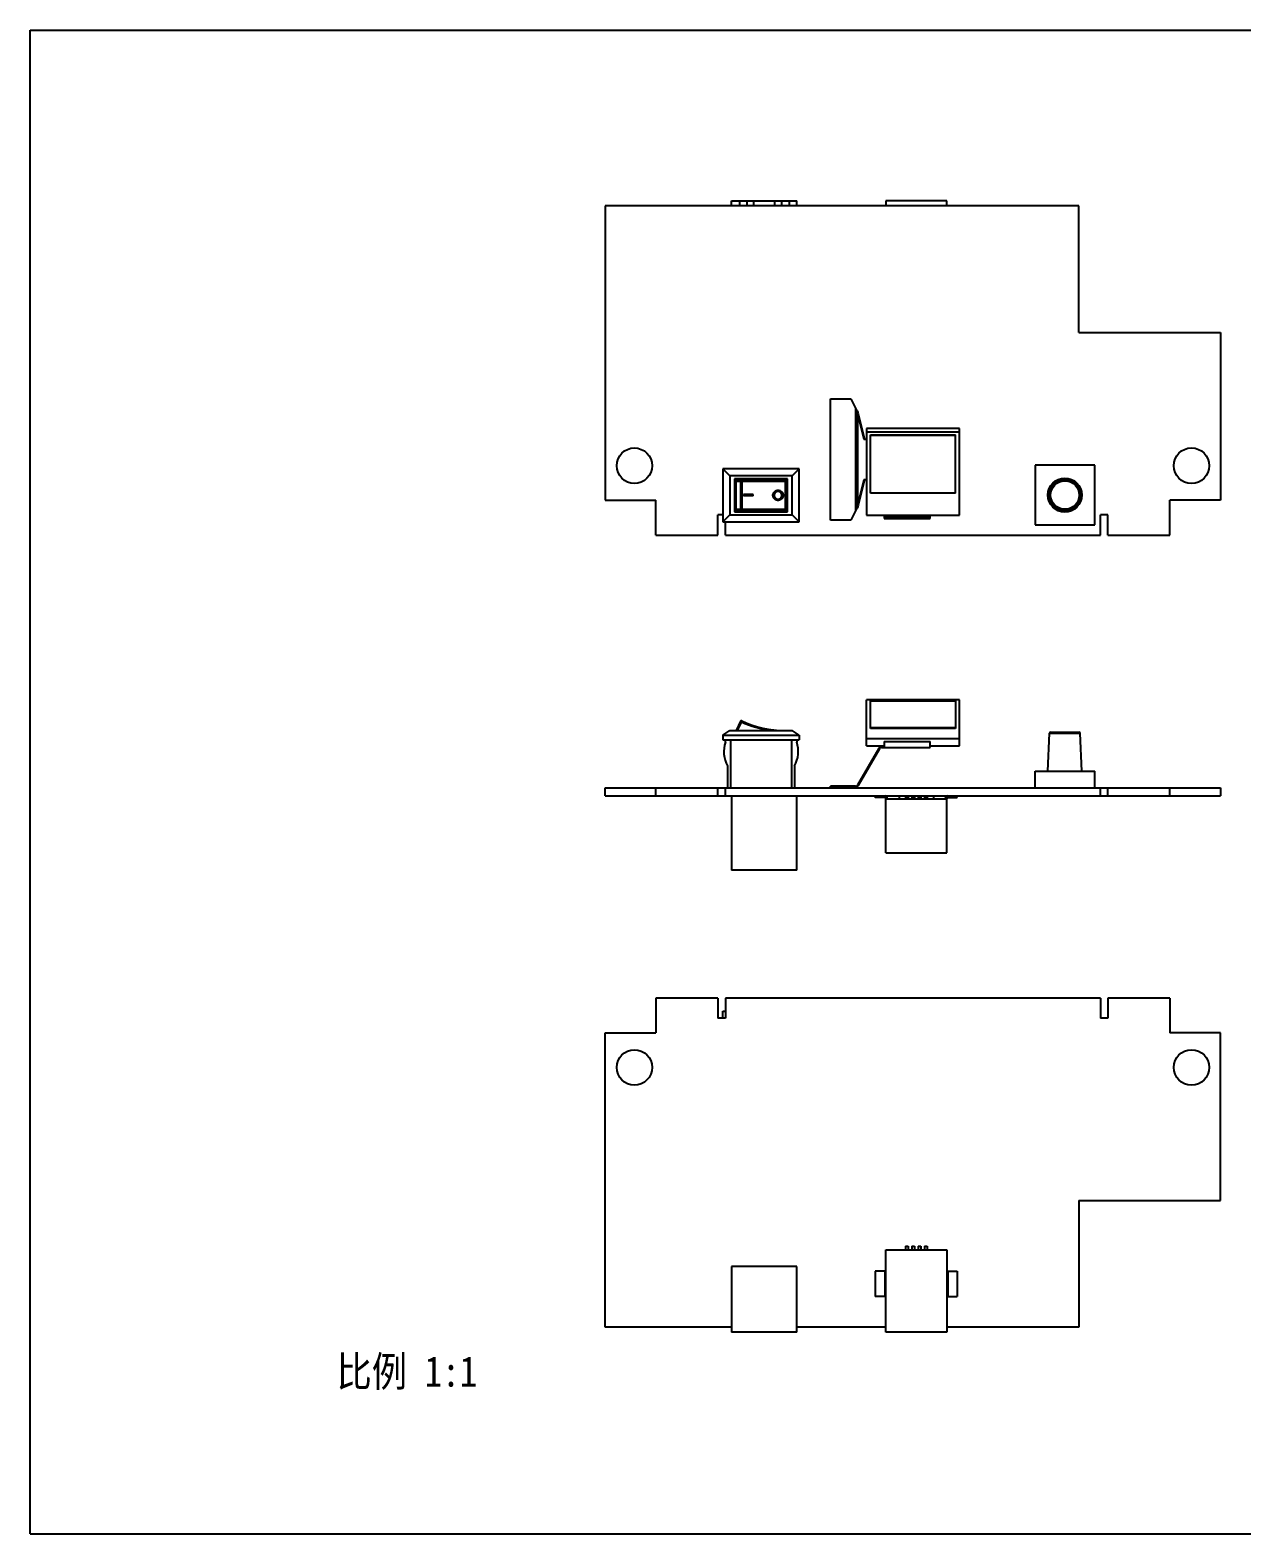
# Model space of a CAD drawing. Extents: x 0 to 420, y 0 to 297.
# Drawn here: x 0 to 239.3, y 0 to 297 of the extents above; entities that cross this region are included whole.
import ezdxf

# ---------------------------------------------------------------- set-up
doc = ezdxf.new("R2010")
doc.units = 0
doc.header["$LTSCALE"] = 23.1
doc.layers.get('0').update_dxf_attribs({"linetype": 'CONTINUOUS'})
doc.layers.add('06___PRT_ALL_SURFS', color=7, linetype='CONTINUOUS')
doc.styles.get("Standard").update_dxf_attribs({"font": 'txt', "width": 0.85})

msp = doc.modelspace()

# ---------------------------------------------------------------- linework, layer by layer
at = {"color": 7, "linetype": 'CONTINUOUS'}
for p, q in [((0, 0), (0, 297)), ((0, 297), (420, 297)), ((113.58, 262.27), (113.58, 204.17)), ((207.08, 262.27), (113.58, 262.27)), ((138.53, 262.27), (138.53, 263.27)), ((138.53, 263.27), (151.43, 263.27)), ((140.08, 263.27), (140.08, 262.27)), ((141.58, 262.27), (141.58, 263.27)), ((142.93, 262.27), (142.93, 263.27)), ((147.03, 262.27), (147.03, 263.27)), ((148.38, 263.27), (148.38, 262.27)), ((149.88, 263.27), (149.88, 262.27)), ((151.43, 262.27), (151.43, 263.27)), ((181, 263.27), (168.96, 263.27)), ((168.96, 263.27), (168.96, 262.27)), ((181, 262.27), (181, 263.27)), ((207.08, 237.27), (207.08, 262.27)), ((207.08, 237.27), (235.08, 237.27)), ((235.08, 237.27), (235.08, 204.17)), ((158.05, 224.18), (162.05, 224.18)), ((158.05, 200.18), (158.05, 224.18)), ((162.05, 224.18), (162.97, 222.33)), ((162.97, 222.33), (162.97, 202.03)), ((163.41, 221.18), (163.54, 221.18)), ((163.41, 221.18), (164.66, 216.18)), ((163.41, 221.18), (163.41, 203.18)), ((183.53, 218.29), (165.13, 218.29)), ((165.13, 218.29), (165.13, 201.21)), ((183.53, 217.62), (165.13, 217.62)), ((165.93, 217.07), (182.73, 217.07)), ((165.93, 205.52), (165.93, 217.07)), ((165.93, 217.03), (182.73, 217.03)), ((182.73, 205.52), (182.73, 217.07)), ((183.53, 201.21), (183.53, 218.29)), ((164.66, 216.18), (165.13, 216.18)), ((210.23, 211.07), (198.43, 211.07)), ((198.43, 211.07), (198.43, 199.27)), ((210.23, 199.27), (210.23, 211.07)), ((136.78, 210.37), (138.18, 208.97)), ((151.88, 210.37), (136.78, 210.37)), ((136.78, 210.37), (136.78, 199.87)), ((150.48, 208.97), (138.18, 208.97)), ((138.18, 208.97), (138.18, 201.27)), ((149.58, 208.37), (139.08, 208.37)), ((139.08, 208.37), (139.08, 201.87)), ((139.28, 207.92), (149.32, 207.92)), ((139.39, 202.32), (139.39, 207.92)), ((139.48, 208.12), (149.12, 208.12)), ((140.29, 207.92), (140.29, 202.32)), ((140.55, 207.92), (140.55, 202.32)), ((149.08, 208.12), (149.08, 202.32)), ((149.28, 207.92), (149.28, 202.32)), ((149.32, 202.32), (149.32, 207.92)), ((149.58, 201.87), (149.58, 208.37)), ((151.88, 210.37), (150.48, 208.97)), ((150.48, 201.27), (150.48, 208.97)), ((151.88, 199.87), (151.88, 210.37)), ((164.66, 208.18), (163.41, 203.18)), ((165.13, 208.18), (164.66, 208.18)), ((142.78, 205.25), (140.9, 205.25)), ((140.9, 205), (140.9, 205.25)), ((142.78, 205), (140.9, 205)), ((142.77, 205), (142.77, 205.25)), ((142.78, 205), (142.78, 205.25)), ((182.73, 205.52), (165.93, 205.52)), ((113.58, 204.17), (123.58, 204.17)), ((123.58, 197.27), (123.58, 204.17)), ((149.32, 202.32), (139.28, 202.32)), ((149.12, 202.12), (139.48, 202.12)), ((149.08, 202.12), (149.08, 202.32)), ((162.97, 202.03), (162.05, 200.18)), ((163.41, 203.18), (163.54, 203.18)), ((235.08, 204.17), (225.08, 204.17)), ((225.08, 197.27), (225.08, 204.17)), ((136.78, 201.27), (135.83, 201.27)), ((135.83, 197.27), (135.83, 201.27)), ((136.78, 199.87), (138.18, 201.27)), ((136.78, 199.87), (151.88, 199.87)), ((137.33, 197.27), (137.33, 199.87)), ((138.18, 201.27), (150.48, 201.27)), ((139.08, 201.87), (149.58, 201.87)), ((151.88, 199.87), (150.48, 201.27)), ((162.05, 200.18), (158.05, 200.18)), ((165.13, 201.21), (183.53, 201.21)), ((198.43, 199.27), (210.23, 199.27)), ((212.83, 201.27), (211.33, 201.27)), ((211.33, 197.27), (211.33, 201.27)), ((212.83, 197.27), (212.83, 201.27)), ((123.58, 197.27), (135.83, 197.27)), ((137.33, 197.27), (211.33, 197.27)), ((212.83, 197.27), (225.08, 197.27)), ((165.13, 155.61), (165.13, 164.71)), ((183.53, 164.71), (165.13, 164.71)), ((165.93, 159.09), (165.93, 164.54)), ((165.93, 164.54), (182.73, 164.54)), ((182.73, 164.54), (182.73, 159.09)), ((183.53, 155.61), (183.53, 164.71)), ((140.29, 160.49), (139.39, 158.66)), ((140.47, 160.4), (139.61, 158.66)), ((140.47, 160.4), (140.29, 160.49)), ((140.47, 160.4), (140.55, 160.58)), ((136.78, 157.76), (138.18, 158.66)), ((136.78, 157.76), (136.78, 156.86)), ((136.78, 157.76), (151.88, 157.76)), ((138.18, 158.66), (150.48, 158.66)), ((151.88, 157.76), (150.48, 158.66)), ((151.88, 157.76), (151.88, 156.86)), ((182.73, 159.18), (165.93, 159.18)), ((182.73, 159.09), (165.93, 159.09)), ((200.98, 150.66), (201.31, 158.17)), ((201.31, 158.17), (207.35, 158.17)), ((201.51, 158.36), (207.15, 158.36)), ((207.68, 150.66), (207.35, 158.17)), ((136.78, 156.86), (151.88, 156.86)), ((137.28, 156.86), (137.28, 156.36)), ((138.33, 156.86), (138.33, 147.36)), ((150.33, 156.86), (150.33, 147.36)), ((151.38, 156.86), (151.38, 156.36)), ((167.57, 155.12), (163.41, 147.9)), ((165.13, 157.06), (183.53, 157.06)), ((165.13, 155.61), (168.63, 155.61)), ((167.57, 155.12), (167.7, 155.04)), ((167.74, 155.1), (167.62, 155.19)), ((168.13, 155.29), (168.13, 155.44)), ((168.63, 155.44), (168.13, 155.44)), ((177.73, 155.61), (183.53, 155.61)), ((137.73, 151.66), (137.73, 147.36)), ((150.93, 151.66), (150.93, 147.36)), ((164.79, 149.99), (164.66, 150.07)), ((198.43, 150.66), (210.23, 150.66)), ((198.43, 147.36), (198.43, 150.66)), ((210.23, 147.36), (210.23, 150.66)), ((113.58, 145.76), (113.58, 147.36)), ((113.58, 147.36), (235.08, 147.36)), ((113.58, 145.76), (235.08, 145.76)), ((123.58, 145.76), (123.58, 147.36)), ((135.83, 145.76), (135.83, 147.36)), ((137.33, 145.76), (137.33, 147.36)), ((138.53, 145.76), (138.53, 131.06)), ((151.43, 131.06), (151.43, 145.76)), ((158.05, 147.5), (158.05, 147.65)), ((162.97, 147.65), (158.05, 147.65)), ((162.05, 147.5), (162.05, 147.65)), ((162.97, 147.65), (162.97, 147.5)), ((163.41, 147.9), (163.54, 147.83)), ((166.88, 145.46), (166.88, 145.76)), ((171.58, 145.76), (171.58, 145.16)), ((172.86, 145.76), (172.86, 145.16)), ((172.86, 145.56), (173.36, 145.56)), ((173.36, 145.76), (173.36, 145.16)), ((174.11, 145.76), (174.11, 145.16)), ((174.11, 145.56), (174.61, 145.56)), ((174.61, 145.76), (174.61, 145.16)), ((175.36, 145.76), (175.36, 145.16)), ((175.36, 145.56), (175.86, 145.56)), ((175.86, 145.76), (175.86, 145.16)), ((176.61, 145.76), (176.61, 145.16)), ((176.61, 145.56), (177.11, 145.56)), ((177.11, 145.76), (177.11, 145.16)), ((178.38, 145.76), (178.38, 145.16)), ((183.08, 145.46), (183.08, 145.76)), ((211.33, 145.76), (211.33, 147.36)), ((212.83, 145.76), (212.83, 147.36)), ((225.08, 145.76), (225.08, 147.36)), ((235.08, 147.36), (235.08, 145.76)), ((168.76, 145.46), (166.88, 145.46)), ((168.96, 134.54), (168.96, 145.26)), ((168.96, 145.16), (181, 145.16)), ((169.26, 145.26), (169.26, 145.16)), ((172.86, 145.26), (173.36, 145.26)), ((174.11, 145.26), (174.61, 145.26)), ((175.36, 145.26), (175.86, 145.26)), ((176.61, 145.26), (177.11, 145.26)), ((180.7, 145.26), (180.7, 145.16)), ((181, 134.54), (181, 145.26)), ((181.2, 145.46), (183.08, 145.46)), ((168.96, 134.54), (181, 134.54)), ((151.43, 131.06), (138.53, 131.06)), ((123.58, 105.83), (123.58, 98.93)), ((135.83, 105.83), (123.58, 105.83)), ((135.83, 105.83), (135.83, 101.83)), ((137.33, 105.83), (137.33, 101.83)), ((211.33, 105.83), (137.33, 105.83)), ((211.33, 105.83), (211.33, 101.83)), ((212.83, 105.83), (212.83, 101.83)), ((225.08, 105.83), (212.83, 105.83)), ((225.08, 105.83), (225.08, 98.93)), ((137.33, 101.83), (135.83, 101.83)), ((136.78, 101.83), (136.78, 103.23)), ((136.78, 103.23), (137.33, 103.23)), ((212.83, 101.83), (211.33, 101.83)), ((113.58, 40.83), (113.58, 98.93)), ((113.58, 98.93), (123.58, 98.93)), ((235.08, 98.93), (225.08, 98.93)), ((235.08, 65.83), (235.08, 98.93)), ((207.08, 65.83), (207.08, 40.83)), ((207.08, 65.83), (235.08, 65.83)), ((172.86, 56.83), (172.86, 56.13)), ((172.86, 56.83), (173.36, 56.83)), ((173.36, 56.83), (173.36, 56.13)), ((174.11, 56.83), (174.11, 56.13)), ((174.11, 56.83), (174.61, 56.83)), ((174.61, 56.83), (174.61, 56.13)), ((175.36, 56.83), (175.36, 56.13)), ((175.36, 56.83), (175.86, 56.83)), ((175.86, 56.83), (175.86, 56.13)), ((176.61, 56.83), (176.61, 56.13)), ((176.61, 56.83), (177.11, 56.83)), ((177.11, 56.83), (177.11, 56.13)), ((168.96, 39.83), (168.96, 56.13)), ((168.96, 56.13), (181, 56.13)), ((181, 56.13), (181, 39.83)), ((138.53, 52.83), (138.53, 39.83)), ((151.43, 52.83), (138.53, 52.83)), ((151.43, 39.83), (151.43, 52.83)), ((166.88, 51.91), (166.88, 46.91)), ((168.96, 51.91), (166.88, 51.91)), ((168.76, 51.91), (168.76, 46.91)), ((181, 51.91), (183.08, 51.91)), ((181.2, 51.91), (181.2, 46.91)), ((183.08, 51.91), (183.08, 46.91)), ((168.96, 46.91), (166.88, 46.91)), ((181, 46.91), (183.08, 46.91)), ((138.53, 40.83), (113.58, 40.83)), ((151.43, 39.83), (138.53, 39.83)), ((168.96, 40.83), (151.43, 40.83)), ((181, 39.83), (168.96, 39.83)), ((207.08, 40.83), (181, 40.83)), ((0, 0), (420, 0))]:
    msp.add_line(p, q, dxfattribs=at)
at = {"color": 3, "linetype": 'CONTINUOUS'}
for p, q in [((163.54, 221.18), (164.79, 216.18)), ((164.79, 208.18), (163.54, 203.18)), ((168.63, 201.21), (168.63, 200.53)), ((168.63, 200.91), (177.73, 200.91)), ((168.63, 200.53), (177.73, 200.53)), ((177.73, 200.53), (177.73, 201.21)), ((167.7, 155.04), (163.54, 147.83)), ((168.13, 155.29), (177.73, 155.29)), ((168.63, 156.53), (168.63, 155.29)), ((168.63, 156.53), (177.73, 156.53)), ((177.73, 155.29), (177.73, 156.53)), ((162.97, 147.5), (158.05, 147.5))]:
    msp.add_line(p, q, dxfattribs=at)
at = {"color": 7, "linetype": 'CONTINUOUS'}
for centre, radius in [((119.33, 210.97), 3.5), ((229.33, 210.97), 3.5), ((204.33, 205.17), 3.35), ((204.33, 205.17), 3.02), ((204.33, 205.17), 2.82), ((119.33, 92.13), 3.5), ((229.33, 92.13), 3.5)]:
    msp.add_circle(centre, radius, dxfattribs=at)
at = {"color": 3, "linetype": 'CONTINUOUS'}
for centre, radius, start, end in [((161.22, 220.49), 2.42, 16.5275, 17.4752), ((161.22, 203.87), 2.42, 342.5248, 343.4725), ((168.13, 154.79), 0.5, 90, 150), ((162.97, 148.15), 0.65, 270, 330)]:
    msp.add_arc(centre, radius, start, end, dxfattribs=at)
at = {"color": 7, "linetype": 'CONTINUOUS'}
for centre, radius, start, end in [((139.48, 207.92), 0.2, 90, 180), ((139.56, 207.96), 0.162, 90.0662, 103.338), ((149.08, 207.92), 0.2, 359.9987, 89.9923), ((149.12, 207.92), 0.2, 359.9987, 89.9924), ((139.48, 202.32), 0.2, 180, 270), ((139.56, 202.28), 0.162, 256.662, 269.9338), ((149.08, 202.32), 0.2, 270.0077, 0.0013), ((149.12, 202.32), 0.2, 270.0076, 0.0013), ((140.47, 160.4), 0.2, 64.7153, 153.7054), ((149.09, 178.66), 20.2, 244.7153, 261.9452), ((149.09, 178.66), 20, 244.7153, 269.8073), ((201.51, 158.16), 0.2, 90, 177.5), ((207.15, 158.16), 0.2, 2.5, 90), ((142.8, 154.52), 5.81, 161.5147, 209.4235), ((145.87, 154.52), 5.81, 330.5765, 18.4853), ((168.13, 154.79), 0.65, 90, 150), ((162.97, 148.15), 0.5, 270, 330), ((168.76, 145.26), 0.5, 0, 90), ((181.2, 145.26), 0.5, 90, 180), ((168.76, 145.26), 0.2, 0, 90), ((181.2, 145.26), 0.2, 90, 180)]:
    msp.add_arc(centre, radius, start, end, dxfattribs=at)
for points, knots in [([(162.97, 222.33), (163.02, 222.23), (163.19, 221.86), (163.34, 221.48), (163.41, 221.18)], [0, 0, 0, 0, 0.256423, 1, 1, 1, 1]), ([(139.53, 208.12), (139.51, 208.11), (139.47, 208.09), (139.42, 208.05), (139.39, 207.99), (139.39, 207.94), (139.39, 207.92)], [0, 0, 0, 0, 0.238193, 0.484491, 0.739497, 1, 1, 1, 1]), ([(140.47, 208.12), (140.44, 208.12), (140.39, 208.11), (140.33, 208.06), (140.3, 208), (140.29, 207.95), (140.29, 207.92)], [0, 0, 0, 0, 0.237315, 0.482216, 0.737528, 1, 1, 1, 1]), ([(140.47, 208.12), (140.49, 208.12), (140.52, 208.08), (140.54, 208.03), (140.55, 207.98), (140.55, 207.95), (140.55, 207.92)], [0, 0, 0, 0, 0.368206, 0.508706, 0.663876, 1, 1, 1, 1]), ([(147.69, 204.12), (147.62, 204.12), (147.49, 204.13), (147.3, 204.19), (147.13, 204.28), (146.97, 204.41), (146.85, 204.56), (146.75, 204.74), (146.7, 204.92), (146.68, 205.12), (146.7, 205.32), (146.75, 205.51), (146.85, 205.68), (146.97, 205.83), (147.13, 205.96), (147.3, 206.05), (147.49, 206.11), (147.62, 206.12), (147.69, 206.12)], [0, 0, 0, 0, 0.062668, 0.125407, 0.188024, 0.250481, 0.312805, 0.375116, 0.437519, 0.49998, 0.562441, 0.624842, 0.687156, 0.749488, 0.811954, 0.874574, 0.937309, 1, 1, 1, 1]), ([(147.69, 205.87), (147.64, 205.87), (147.54, 205.86), (147.39, 205.82), (147.26, 205.75), (147.11, 205.62), (146.97, 205.42), (146.91, 205.12), (146.97, 204.83), (147.11, 204.62), (147.26, 204.49), (147.39, 204.42), (147.54, 204.38), (147.64, 204.37), (147.69, 204.37)], [0, 0, 0, 0, 0.062888, 0.125767, 0.188705, 0.251249, 0.375567, 0.500041, 0.624516, 0.748812, 0.81135, 0.874256, 0.937148, 1, 1, 1, 1]), ([(147.69, 205.87), (147.64, 205.87), (147.54, 205.86), (147.4, 205.82), (147.27, 205.75), (147.11, 205.62), (146.97, 205.42), (146.91, 205.12), (146.97, 204.83), (147.11, 204.62), (147.27, 204.49), (147.4, 204.42), (147.54, 204.38), (147.64, 204.37), (147.69, 204.37)], [0, 0, 0, 0, 0.062842, 0.125682, 0.188593, 0.251127, 0.375481, 0.500042, 0.624602, 0.748934, 0.811462, 0.874342, 0.937194, 1, 1, 1, 1]), ([(147.69, 206.12), (147.75, 206.12), (147.89, 206.11), (148.08, 206.05), (148.25, 205.96), (148.41, 205.83), (148.54, 205.68), (148.63, 205.51), (148.69, 205.32), (148.71, 205.12), (148.69, 204.92), (148.63, 204.74), (148.54, 204.56), (148.41, 204.41), (148.25, 204.28), (148.08, 204.19), (147.89, 204.13), (147.75, 204.12), (147.69, 204.12)], [0, 0, 0, 0, 0.062851, 0.125923, 0.188852, 0.251432, 0.313634, 0.375665, 0.4378, 0.499986, 0.562161, 0.624271, 0.686282, 0.74849, 0.811093, 0.874043, 0.937121, 1, 1, 1, 1]), ([(147.69, 204.37), (147.74, 204.37), (147.84, 204.38), (148.03, 204.44), (148.24, 204.58), (148.41, 204.83), (148.47, 205.12), (148.41, 205.42), (148.27, 205.62), (148.11, 205.75), (147.98, 205.82), (147.84, 205.86), (147.74, 205.87), (147.69, 205.87)], [0, 0, 0, 0, 0.062951, 0.125954, 0.25106, 0.375357, 0.499721, 0.624113, 0.748421, 0.811049, 0.874083, 0.937091, 1, 1, 1, 1]), ([(139.53, 202.13), (139.51, 202.13), (139.47, 202.15), (139.42, 202.19), (139.39, 202.25), (139.39, 202.3), (139.39, 202.32)], [0, 0, 0, 0, 0.238193, 0.484491, 0.739497, 1, 1, 1, 1]), ([(140.47, 202.12), (140.44, 202.12), (140.39, 202.13), (140.33, 202.18), (140.3, 202.24), (140.29, 202.29), (140.29, 202.32)], [0, 0, 0, 0, 0.237315, 0.482216, 0.737528, 1, 1, 1, 1]), ([(140.47, 202.12), (140.49, 202.12), (140.52, 202.16), (140.54, 202.21), (140.55, 202.26), (140.55, 202.3), (140.55, 202.32)], [0, 0, 0, 0, 0.368206, 0.508706, 0.663876, 1, 1, 1, 1]), ([(163.41, 203.18), (163.38, 203.08), (163.27, 202.69), (163.1, 202.32), (162.97, 202.03)], [0, 0, 0, 0, 0.242406, 1, 1, 1, 1])]:
    msp.add_open_spline(points, degree=3, knots=knots, dxfattribs=at)
at = {"color": 3, "linetype": 'CONTINUOUS'}
for points, knots in [([(162.97, 222.33), (163.08, 222.15), (163.29, 221.79), (163.46, 221.41), (163.52, 221.22)], [0, 0, 0, 0, 0.514157, 1, 1, 1, 1]), ([(163.52, 203.14), (163.46, 202.95), (163.29, 202.57), (163.08, 202.22), (162.97, 202.03)], [0, 0, 0, 0, 0.485843, 1, 1, 1, 1])]:
    msp.add_open_spline(points, degree=3, knots=knots, dxfattribs=at)
at = {"layer": '06___PRT_ALL_SURFS', "color": 7, "linetype": 'CONTINUOUS'}
for p, q in [((139.28, 202.32), (139.28, 207.92)), ((149.32, 202.32), (149.32, 207.92))]:
    msp.add_line(p, q, dxfattribs=at)

# ---------------------------------------------------------------- texts
at = {"color": 2, "linetype": 'CONTINUOUS', "insert": (60.52, 35.08), "char_height": 6, "width": 62.0331, "attachment_point": 1}
msp.add_mtext('{\\fSimSun|b0|i0|c134|p2;\\C5;比例\\fSimSun|b0|i0|c0|p2; 1\\fSimSun|b0|i0|c134|p2;:1}', dxfattribs=at)

doc.saveas('drawing.dxf')
